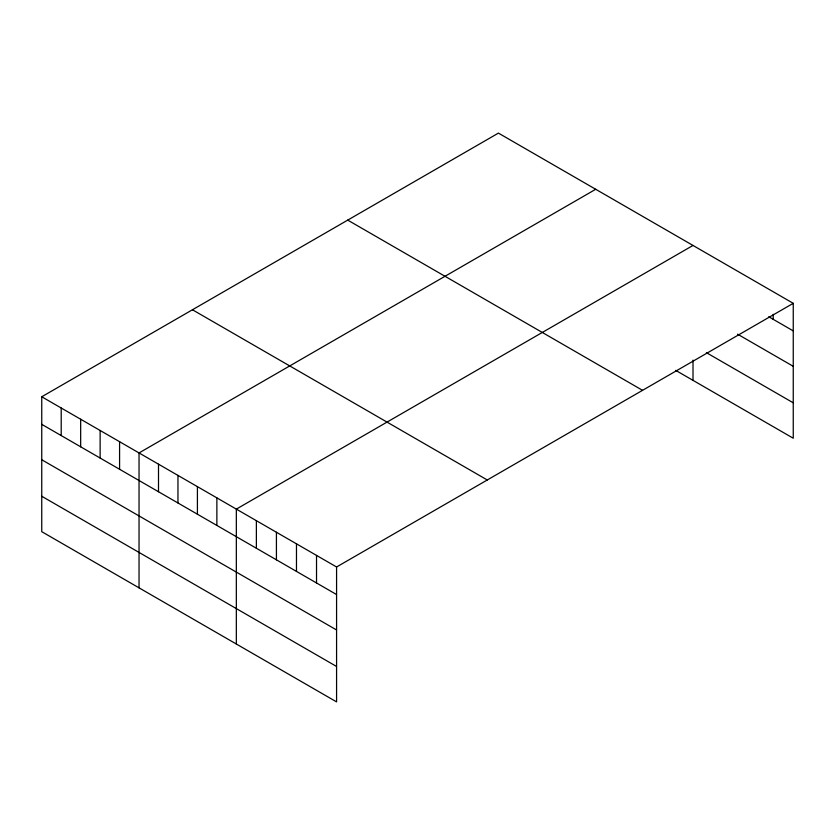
<?xml version="1.0" encoding="UTF-8"?>
<svg xmlns="http://www.w3.org/2000/svg" width="835" height="835" viewBox="0 0 835 835"><rect width="100%" height="100%" fill="white"/><g stroke="black" fill="none" stroke-linecap="round" stroke-linejoin="round"><path stroke-width="1.25" d="M41.75 396.771L336.578 566.986L336.578 701.891L41.75 531.676L41.75 396.771L498.422 133.109L793.25 303.324L793.25 438.229L675.713 370.375M595.72 189.274L139.038 452.935L139.038 587.85M693.008 245.448L236.336 509.11L236.336 644.015M336.578 566.986L793.25 303.324M768.743 316.747L793.25 330.9M737.566 334.167L793.25 366.314M706.379 352.652L793.25 402.814M347.725 220.116L642.543 390.331M192.457 309.764L487.275 479.979M41.75 424.337L336.578 594.551M41.75 459.761L336.578 629.976M41.75 496.261L336.578 666.476M773.2 314.304L773.2 319.325M693.008 360.115L693.008 380.363M316.528 555.411L316.528 582.976M296.477 543.835L296.477 571.401M276.427 532.26L276.427 559.836M256.376 520.685L256.376 548.261M216.87 497.879L216.87 525.445M197.415 486.638L197.415 514.214M177.959 475.407L177.959 502.983M158.504 464.177L158.504 491.742M119.582 441.705L119.582 469.28M100.127 430.474L100.127 458.039M80.671 419.233L80.671 446.808M61.206 408.002L61.206 435.578"/></g></svg>
